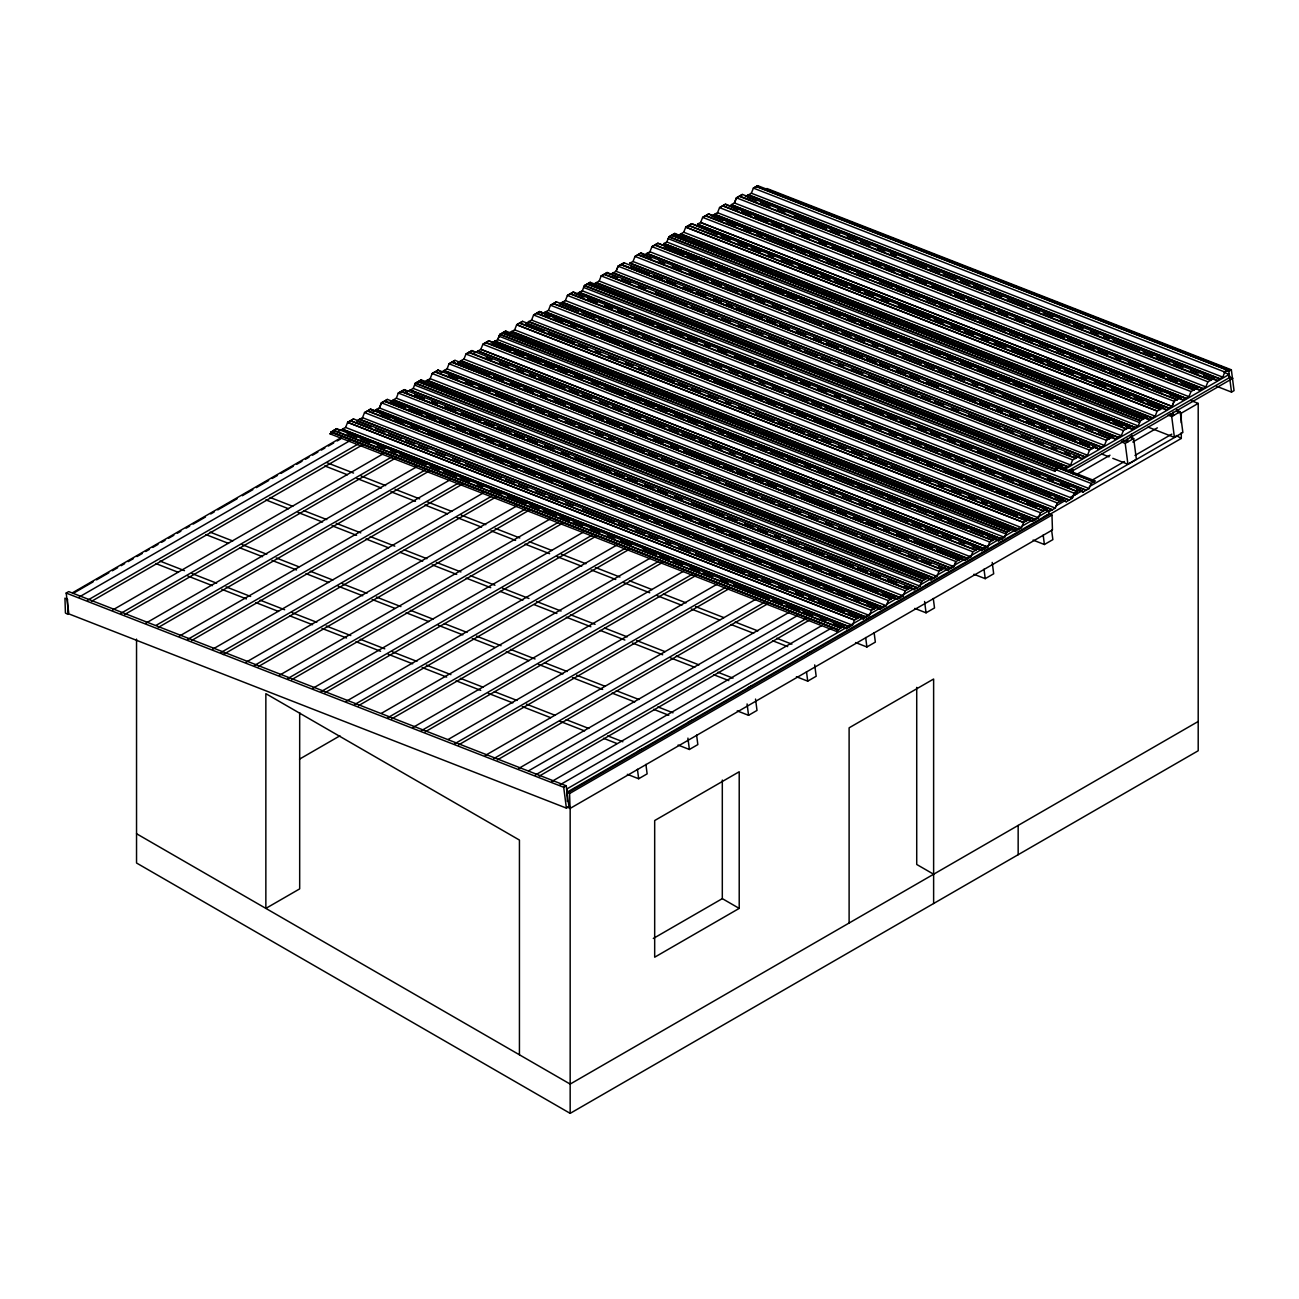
<?xml version="1.0" encoding="UTF-8"?>
<svg xmlns="http://www.w3.org/2000/svg" width="1299" height="1299" viewBox="0 0 1299 1299"><rect width="100%" height="100%" fill="white"/><g stroke="black" fill="none" stroke-linecap="round" stroke-linejoin="round"><path stroke-width="1.5" d="M333.859 430.472L336.652 428.67L843.506 626.459L846.51 628.651L849.351 627.011L342.449 429.238L339.656 430.911L336.652 428.67L333.875 430.342L840.762 628.05L843.522 626.41M342.498 429.271L849.643 626.784L852.469 625.209L854.498 620.061L857.665 618.308L350.714 420.746M367.666 410.874L370.475 409.153L877.328 606.893L880.332 609.117L883.434 607.169M384.585 401.196L387.378 399.394L894.215 597.183L897.236 599.359L900.337 597.572L393.467 399.751M917.208 587.7L410.143 389.976L917.273 587.749L920.082 586.174L922.128 581.026L928.038 577.617L931.042 579.841L933.884 578.201L936.985 576.415L939.031 571.268L944.941 567.858L947.945 570.082L951.014 568.101L443.885 370.686L441.092 372.342L438.088 370.118L435.295 371.725L432.194 373.56L430.131 378.675L424.188 382.101M426.981 380.38L933.884 578.201M435.327 371.839L438.072 370.166M444.144 370.41L447.035 368.916L449.081 363.769L454.991 360.343L961.845 558.148L964.848 560.324L970.808 556.881L972.837 551.75L975.971 550.127L469.118 352.208L465.984 354.01L463.938 359.141L461.064 360.602M457.995 362.583L460.869 360.716M460.82 360.862L967.69 558.684M992.55 540.498L485.647 342.692L488.814 340.825L995.667 538.565L998.655 540.806L1001.675 538.858M510.653 350.405L491.818 343.017L497.761 339.624L499.823 334.525L505.717 331.066L1012.554 528.855M1018.66 529.164L511.838 331.391L514.664 329.865L516.693 324.718L519.86 322.964L1026.713 520.688L1023.563 522.458L1021.517 527.605L1015.574 531.047L1012.571 528.807L1009.778 530.414L502.924 332.674L505.701 331.115L508.705 333.307L511.546 331.456M536.731 313.221L539.523 311.549L1046.377 509.338L1043.584 510.897L536.731 313.156L539.507 311.598L1046.377 509.289L1049.381 511.514L1052.206 509.679M539.523 311.549L542.527 313.773L545.596 311.809L1052.499 509.728L1055.324 508.088L1057.37 502.94L1060.39 501.414M578.266 311.37L559.431 303.966L565.374 300.589L567.419 295.441L573.33 292.031L576.334 294.256L579.403 292.291L1086.321 490.145L1089.147 488.57L1091.176 483.423L1095.414 481.02L588.561 283.279M593.237 284.497L596.306 282.533L1067.81 466.568L1070.62 464.993L1072.665 459.846L1075.556 458.417L603.986 274.365L601.226 275.924L599.18 281.071L596.355 282.695M604.327 274.3L607.136 272.514L610.14 274.738L613.209 272.758L1084.714 456.81L1087.523 455.235L1089.569 450.087L1095.495 446.661L1098.483 448.902L1104.442 445.46L1106.472 440.329L1112.399 436.902L1115.386 439.143L1118.26 437.243M621.198 264.59L624.04 262.804L1095.479 446.726M629.983 263.015L633.003 261.537L635.032 256.406L640.959 252.98L1112.382 436.951M1160.267 409.461L1157.198 411.036L1155.152 416.183L1149.209 419.626L1146.205 417.385L1143.071 419.187L1140.295 420.811L1138.249 425.942L1132.306 429.384L1129.302 427.144L1123.375 430.57L1121.346 435.701L1118.504 437.341L646.788 253.386L1118.228 437.503M654.972 245.105L651.968 246.68L649.906 251.779L647.064 253.419M671.973 235.2L674.766 233.463L1146.189 417.434L1149.209 419.626L1136.008 414.462L1149.209 419.577M688.697 225.636L691.669 223.704L1163.108 407.675M1176.894 399.8L1174.101 401.277L1172.055 406.425L1169.23 408.065L697.466 224.224L1168.938 408.227L1166.112 409.867L1147.261 402.446M705.503 215.91L708.572 213.945L1180.012 397.867L1183.016 400.092L1185.857 398.468L714.369 214.514L711.576 216.17M714.418 214.546L1186.133 398.306L1188.958 396.666L1191.004 391.519L1194.171 389.765L722.699 205.794L1193.943 390.041M1181.067 382.929L1199.919 390.333L1202.76 388.71L731.321 204.641L734.422 202.985L736.484 197.87L742.395 194.428L1213.818 378.399L1216.822 380.575L1219.956 378.723L748.419 194.671L745.382 196.652M840.729 628.083L333.502 430.537L330.06 433.85M848.361 612.949L863.413 618.876L866.319 616.944M874.519 608.614L877.328 606.893L370.459 409.201L367.487 411.133M891.439 598.79L384.585 401.001L891.471 598.79L894.232 597.134M908.212 589.324L911.135 587.375L914.139 589.6L916.964 587.96M942.165 569.514L435.295 371.725M958.922 560.048L961.861 558.083M976.004 549.997L978.764 548.324L981.768 550.516M972.35 546.83L981.752 550.565L984.707 548.6M992.842 540.433L995.667 538.565M1021.176 516.823L1032.478 521.272L1035.595 519.486L528.693 321.567L531.567 320.106L533.613 314.959L536.39 313.351L1043.584 510.962M1060.406 501.446L1063.28 499.53L1066.284 501.755L1072.227 498.329L1074.289 493.214L1080.183 489.772L1083.187 491.996L1086.208 490.064M1060.52 501.252L553.634 303.593M1059.026 466.162L1064.677 468.419L1067.746 466.52M1075.604 458.417L1078.576 456.436L1081.58 458.661L1084.714 456.761L612.966 272.904M1094.294 481.734L587.457 283.88L584.339 285.715L582.277 290.83L579.403 292.356M1135.099 427.663L663.692 243.627L666.809 242.02L668.855 236.889L671.632 235.265L1143.071 419.187M1185.808 398.387L714.612 214.189L717.519 212.744L719.565 207.596L722.358 205.989L719.581 207.629L1191.021 391.551M1213.834 378.35L1210.749 380.315L739.228 196.295L736.468 197.838L734.406 202.953L1205.862 386.907L1207.908 381.76L1210.765 380.266M410.094 390.09L407.285 391.86L404.265 389.684L401.31 391.567M992.533 540.368L989.741 541.992L482.887 344.251L485.647 342.692L482.887 344.251L480.841 349.382L474.898 352.825L471.894 350.584L469.004 352.467M477.756 351.006L984.593 548.925M545.336 312.004L548.47 310.347L550.516 305.2L553.293 303.593L1060.163 501.463M621.263 264.541L624.056 262.739M629.918 263.096L1101.325 447.262M756.505 186.471L757.609 185.643L1229.049 369.598L1227.945 370.199L756.505 186.325L757.609 185.676M992.842 540.352L486.021 342.433L488.797 340.874L995.651 538.614M1069.093 499.985L562.548 302.229M1092.67 448.447L621.263 264.363M1227.945 370.394L756.148 186.536L753.404 188.111L751.342 193.226L748.5 194.866M342.725 428.93L345.599 427.468L347.645 422.321L350.486 420.876M874.243 608.858L871.402 610.303L869.372 615.45L866.53 617.09L359.661 419.268L362.502 417.71L364.548 412.562L367.341 410.955L874.357 608.825M891.098 598.936L384.228 401.261L381.451 402.804L379.389 407.918L376.531 409.412L883.466 607.266L886.275 605.691L888.321 600.544L891.26 599.066M384.342 401.375L381.484 402.836L379.422 407.951L886.275 605.691M393.483 399.832L396.325 398.192L398.355 393.045L401.147 391.437L908.098 589.356L401.131 391.502L398.387 393.077M410.387 390.057L413.228 388.433L415.274 383.286L418.051 381.679L924.92 579.549M499.79 334.493L497.728 339.591L1004.614 537.364L1006.66 532.233L1009.453 530.739L502.567 332.934L499.79 334.493L1006.676 532.265M1087.523 455.235L616.067 271.28L618.162 266.198L620.906 264.606L1092.362 448.48L620.922 264.558L618.129 266.165L616.067 271.28L613.242 272.855M1159.991 409.429L688.519 225.571L685.758 227.114L683.712 232.261L680.871 233.901L1152.229 417.677M330.027 433.834L836.913 631.59L840.388 628.213M836.913 631.59L837.611 629.853L330.742 432.096L333.681 430.602M390.366 401.618L393.207 399.995L900.061 597.719L903.178 595.932L905.224 590.785L908.017 589.308M478.032 350.909L984.869 548.763L987.711 547.123L989.741 541.992M583.608 287.436L1055.08 471.375L1055.762 469.605L1058.555 468.127M1055.08 471.375L1055.778 469.637M1035.498 519.291L1038.421 517.846L1040.467 512.699L1043.259 511.092M1219.923 378.707L1222.781 377.148L1224.811 372.001L1227.75 370.524M367.585 411.036L364.564 412.595L871.434 610.335M536.698 313.416L533.629 314.991L1040.483 512.732M1109.573 438.77L638.166 254.604L640.943 253.045L643.947 255.221L646.788 253.581M1160.283 409.494L1163.108 407.626L1166.112 409.867M359.628 419.171L356.559 421.136L371.628 427.03M553.504 303.706L550.532 305.233L1057.386 502.973M671.908 235.314L1143.088 419.317M1177.121 399.751L1180.012 397.867L708.572 213.994L705.795 215.618L1177.04 399.8M359.498 419.171L866.254 617.252M376.515 409.445L373.463 411.377L370.475 409.153M353.555 418.911L350.779 420.584L353.555 418.96L860.409 616.7L863.429 618.827L860.409 616.7L857.632 618.324M928.038 577.665L421.185 379.876L415.29 383.319M522.62 321.308L519.827 322.98L522.604 321.356L1029.457 519.097M556.427 301.79L553.634 303.463L556.41 301.839L1063.28 499.579M590.233 282.273L587.457 283.929L590.233 282.321L1061.673 466.244L1064.677 468.419M655.069 244.894L657.862 243.222L1129.302 427.144L1132.306 429.384L1126.655 427.127M1176.894 399.67L705.422 215.813L702.662 217.355L700.616 222.502L697.693 223.996M756.213 186.634L753.371 188.079L1224.843 372.034M347.645 422.321L854.498 620.061L347.661 422.354L350.405 420.779L857.291 618.454M384.618 401.034L387.362 399.442M911.119 587.424L404.281 389.635L401.521 391.259L908.342 589.032M421.168 379.925L418.392 381.597L925.261 579.273M454.991 360.408L452.247 361.983L959.068 559.755M469.15 352.224L471.894 350.633M516.693 324.718L1023.563 522.458L516.726 324.75L519.47 323.175L1026.34 520.85M601.242 275.956L604.084 274.43M1109.265 438.721L637.809 254.848L635.065 256.439L1106.504 440.361M655.102 244.862L657.846 243.27L1129.286 427.192M671.615 235.33L668.871 236.921L1140.311 420.844M674.749 233.511L671.973 235.135L1143.445 419.025M685.758 227.114L1157.198 411.036L685.775 227.163L688.551 225.636M705.422 215.813L702.678 217.388L1174.117 401.31L1172.039 406.392L700.599 222.47L1172.055 406.425M742.379 194.477L739.602 196.1L1211.041 380.006M528.449 321.908L525.624 323.548L544.46 330.888M66.168 593.058L68.701 591.597L566.234 785.814L568.946 806.647L566.396 808.108L68.863 613.891L66.168 593.058L563.701 787.275L566.234 785.814M72.614 592.717L341.393 437.536M73.734 593.058L93.057 581.903M96.564 579.874L108.856 572.778M112.364 570.748L117.641 567.712M121.148 565.682L124.655 563.652M128.179 561.623L133.44 558.586M136.947 556.557L142.224 553.52M145.732 551.49L149.255 549.461M152.762 547.431L158.023 544.395M161.547 542.365L165.054 540.335M168.561 538.306L173.839 535.269M177.346 533.24L180.853 531.21M186.13 528.157L189.638 526.144M193.145 524.114L205.453 517.018M210.714 513.966L214.221 511.936M217.745 509.906L237.051 498.767M242.328 495.715L252.867 489.642M256.374 487.612L268.666 480.516M272.173 478.487L277.45 475.434M280.957 473.404L293.249 466.309M296.773 464.279L302.034 461.242M305.541 459.213L309.065 457.183M312.572 455.153L317.849 452.117M321.356 450.087L324.864 448.058M328.371 446.044L333.648 442.991M337.155 440.962L340.679 438.932M79.207 597.004L349.74 440.799M87.536 600.268L358.086 444.063M91.466 601.356L361.999 445.167M112.575 610.059L383.108 453.871M120.921 613.323L393.207 456.111M124.834 614.411L395.383 458.222M145.959 623.114L416.492 466.926M156.059 625.371L424.838 470.189M158.218 627.482L428.751 471.293M179.327 636.153L449.876 479.948M187.673 639.417L459.976 482.205M191.602 640.504L462.135 484.316M212.711 649.175L483.244 492.954M221.057 652.439L491.59 496.218M223.217 654.55L495.504 497.306M246.079 662.198L516.629 506.009M254.425 665.461L524.975 509.273M258.355 666.566L528.888 510.361M279.464 675.253L549.997 519.064M287.81 678.533L558.343 522.328M291.723 679.621L562.256 523.432M312.848 688.291L583.381 532.103M321.194 691.555L591.727 535.367M325.107 692.643L595.64 536.455M346.216 701.314L616.749 545.125M354.562 704.578L625.095 548.389M358.475 705.682L629.008 549.477M299.549 759.119L339.916 735.819M381.354 713.362L650.133 558.18M387.946 717.633L658.479 561.444M391.86 718.737L662.393 562.548M412.985 727.44L683.518 571.235M421.331 730.704L691.864 574.515M425.244 731.792L695.777 575.603M448.123 739.488L716.902 584.306M454.699 743.759L725.248 587.57M458.628 744.863L729.161 588.658M485.241 755.466L755.774 599.277M493.588 758.73L764.121 602.541M497.501 759.818L768.034 603.629M518.626 768.488L789.159 612.3M528.725 770.745L797.505 615.564M1061.673 466.195L1058.701 468.127M1194.138 389.781L1196.915 388.109L1199.919 390.333M1225.038 369.809L1228.805 371.27L1231.355 369.809L1234.05 390.642L1231.517 392.103L1216.416 386.209M731.321 204.787L1203.053 388.482L1205.862 386.907M535.318 775.016L805.851 618.827M1064.076 469.735L1229.211 374.404L1229.617 377.522L1068.005 470.839M539.231 776.12L809.764 619.932M1068.33 471.423L1072.568 468.988L1073.234 474.184M1070.506 472.024L1232.848 378.301L1229.065 376.824M1121.443 441.92L1125.21 443.397L1133.67 438.51L1136.381 459.343L1127.922 464.23L1112.805 458.336M1167.931 415.079L1171.714 416.557L1180.158 411.669L1182.869 432.502L1174.41 437.39L1147.975 427.062M1177.527 411.686L1181.294 413.163L1198.198 403.404L1198.198 750.757L570.164 1113.357L136.541 863.007L136.541 639.124M1076.644 474.444L1109.995 455.202M1132.809 442.033L1157.377 427.842M551.702 781.527L821.52 625.761M560.048 784.791L831.62 628.002M1091.079 480.76L1124.431 461.502M1134.953 455.429L1171.795 434.142M1026.681 520.72L1029.474 519.048L1032.478 521.272M1070.441 497.403L1077.212 493.506L1076.709 489.723M1055.99 505.896L1064.758 500.829M1071.772 496.77L1082.311 490.697M1089.325 486.654L1177.073 435.993M883.758 605.983L566.64 789.078L567.354 801.515M887.266 603.954L915.292 587.781M918.799 585.752L931.058 578.672M934.566 576.659L1018.66 528.092M1022.167 526.079L1034.442 518.999M1037.933 516.97L1048.455 510.897L1048.861 514.031M494.838 341.069L1001.773 539.004L1004.614 537.364M637.517 751.569L641.755 749.133M687.658 722.617L691.896 720.182M747.672 687.967L751.91 685.531M806.549 653.982L810.787 651.53M865.767 619.785L869.989 617.35M924.985 585.605L929.207 583.154M984.155 551.442L988.377 549.006M1043.324 517.278L1047.546 514.842M568.653 792.228L1181.294 438.429L1181.294 432.599M1051.979 515.037L1049.43 513.69L567.046 792.195L569.579 793.543L1051.979 515.037L1052.45 529.943L570.066 808.449L567.533 807.101M627.352 774.334L638.67 778.751L647.129 773.863L645.895 764.397M678.078 745.058L689.379 749.474L697.839 744.587L696.605 735.12M737.247 710.894L748.549 715.311L757.008 710.423L755.531 699.073M796.417 676.73L807.718 681.147L816.178 676.259L814.7 664.909M855.586 642.567L866.888 646.983L875.347 642.112L874.113 632.629M914.756 608.403L926.057 612.819L934.517 607.948L933.283 598.482M973.925 574.255L985.227 578.656L993.686 573.785L992.209 562.418M1033.095 540.092L1044.396 544.508L1052.856 539.621L1051.622 530.154M653.316 938.463L722.309 898.632L739.212 908.391L739.212 771.752L654.68 820.546L654.68 957.201L739.212 908.391M1198.198 721.481L570.164 1084.08L136.541 833.731M528.596 321.551L1035.271 519.616M967.869 558.375L461.113 360.781M766.881 188.501L1231.355 369.809M751.309 193.194L1222.781 377.148M748.192 194.996L1219.664 378.935M747.282 197.334L756.716 201.02M760.483 202.498L769.901 206.216M777.452 209.107L784.986 212.11M794.42 215.731L826.473 228.299M830.256 229.712L839.674 233.447M847.224 236.337L856.658 240.006M860.425 241.484L869.843 245.219M877.393 248.109L884.928 251.097M890.594 253.256L896.245 255.513M907.579 259.881L926.414 267.285M930.198 268.698L939.615 272.433M943.399 273.845L956.6 279.009M960.367 280.47L969.801 284.156M973.568 285.618L982.986 289.352M990.552 292.243L1001.854 296.708M1007.521 298.867L1026.372 306.272M1030.139 307.701L1039.557 311.419M1043.341 312.848L1052.758 316.566M1060.325 319.473L1069.743 323.142M1073.526 324.62L1082.944 328.338M1090.494 331.245L1098.028 334.233M1103.695 336.392L1109.346 338.649M1113.113 340.062L1139.515 350.421M1143.299 351.834L1152.716 355.569M1156.5 356.981L1169.685 362.129M1173.468 363.606L1182.886 367.292M1190.436 370.231L1197.987 373.17M1203.637 375.379L1216.822 380.575M736.468 197.838L1207.924 381.792M1196.915 388.157L725.475 204.187L722.699 205.794L725.475 204.235L737.913 210.097M741.697 211.51L751.114 215.244M754.898 216.673L768.099 221.82M771.866 223.282L781.284 227.016M785.067 228.429L794.485 232.164M802.035 235.054L809.586 238.009M819.003 241.679L826.554 244.618M832.204 246.826L851.056 254.231M854.839 255.659L868.041 260.807M871.808 262.284L881.225 266.003M885.009 267.432L894.426 271.15M901.977 274.057L907.628 276.314M915.178 279.204L926.496 283.62M932.146 285.829L950.998 293.233M954.781 294.646L964.199 298.38M967.982 299.793L981.183 304.956M984.951 306.418L994.368 310.152M998.152 311.565L1007.569 315.3M1015.12 318.19L1024.554 321.876M1032.104 324.815L1064.141 337.367M1067.924 338.795L1081.125 343.943M1084.892 345.404L1094.326 349.139M1098.093 350.568L1107.511 354.286M1115.078 357.176L1120.712 359.433M1128.279 362.34L1139.58 366.74M1145.247 368.948L1164.099 376.353M1167.866 377.782L1177.284 381.516M717.503 212.711L1188.958 396.666M713.476 216.868L722.894 220.538M726.677 222.015L736.095 225.734M743.645 228.64L751.179 231.628M756.846 233.788L762.497 236.045M766.28 237.457L792.666 247.817M796.449 249.229L805.867 252.964M809.65 254.377L819.068 258.111M826.619 261.002L836.053 264.687M839.82 266.149L849.237 269.883M856.788 272.774L868.089 277.239M879.423 281.607L892.624 286.754M896.391 288.232L905.809 291.95M909.592 293.379L919.01 297.098M926.56 299.988L935.994 303.674M939.762 305.151L949.179 308.87M956.73 311.76L975.581 319.181M979.365 320.593L1005.751 330.953M1009.534 332.365L1018.952 336.1M1022.735 337.513L1032.153 341.247M1039.703 344.138L1049.137 347.807M1056.688 350.762L1064.206 353.75M1069.873 355.91L1105.709 369.89M1109.476 371.352L1118.894 375.086M1122.677 376.499L1132.095 380.234M1139.645 383.124L1149.079 386.81M1152.846 388.271L1162.264 392.006M1169.831 394.896L1183.016 400.092M1046.117 359.352L1049.884 360.83M1176.391 410.208L1180.158 411.669M717.308 234.762L691.669 223.704L688.876 225.377L1160.364 409.266M721.075 236.191L730.493 239.909M738.059 242.816L747.477 246.485M751.26 247.963L760.678 251.681M768.229 254.572L773.879 256.845M781.43 259.735L792.747 264.135M798.398 266.344L817.25 273.764M821.033 275.177L830.451 278.912M834.234 280.324L847.435 285.471M851.202 286.949L860.62 290.684M864.403 292.096L873.821 295.831M881.371 298.721L888.906 301.709M898.34 305.346L930.393 317.898M934.176 319.327L943.594 323.045M951.144 325.935L960.578 329.621M964.345 331.083L973.763 334.817M981.313 337.708L988.848 340.711M994.514 342.855L1005.832 347.271M1011.483 349.48L1030.334 356.884M1034.118 358.313L1043.535 362.048M1047.319 363.46L1060.52 368.607M1064.287 370.085L1073.705 373.803M1081.255 376.71L1086.906 378.967M1094.456 381.857L1105.758 386.323M1111.441 388.466L1130.276 395.886M1134.059 397.299L1143.477 401.034M1169.733 414.04L1173.5 415.518L1173.062 412.043M683.696 232.229L1155.152 416.183M1152.034 417.986L680.562 234.031L677.769 235.704L674.766 233.463M702.288 245.219L692.854 241.533L698.505 243.79M706.055 246.68L717.373 251.097L706.055 246.729M745.658 262.138L758.86 267.285M775.828 273.91L785.262 277.58L775.828 273.959M806.013 285.666L815.431 289.352M841.833 299.647L822.981 292.291L841.833 299.696M872.002 311.419L845.6 301.124L855.034 304.859M905.955 324.669L915.373 328.338M971.961 350.421L958.759 345.258L968.177 348.993M1030.416 373.219L1019.098 368.802L1024.749 371.059M1047.384 379.844L1036.066 375.427L1047.367 379.893M1098.304 399.702L1088.871 396.033L1098.288 399.751M1128.474 411.474L1119.04 407.805L1126.574 410.793M745.658 262.187L755.076 265.857M805.997 285.731L811.648 287.94M858.801 306.32L872.002 311.468M905.939 324.718L911.606 326.926M1068.119 387.979L1058.685 384.309L1085.103 394.555L1071.886 389.456M673.077 234.486L1144.516 418.408M669.277 236.645L1140.717 420.6M668.141 238.626L1139.613 422.565M666.793 241.987L1138.249 425.942M1135.391 427.501L663.951 243.579L1135.407 427.582M664.65 246.875L683.485 254.279M687.268 255.708L696.686 259.443M700.47 260.855L713.671 266.003M717.438 267.48L726.855 271.215M730.639 272.628L740.057 276.362M747.607 279.253L758.925 283.718M764.591 285.877L783.427 293.282M787.21 294.694L796.628 298.429M800.411 299.842L809.829 303.576M817.396 306.467L826.813 310.152M830.581 311.614L840.015 315.348M847.565 318.239L855.099 321.226M860.766 323.386L866.401 325.643M870.184 327.072L896.586 337.415M900.353 338.844L909.787 342.563M913.554 343.991L926.755 349.139M930.539 350.616L939.956 354.335M947.507 357.225L953.157 359.482M960.708 362.389L972.009 366.854M977.676 368.997L996.528 376.418M1000.311 377.83L1009.729 381.565M1013.512 382.978L1022.93 386.712M1030.48 389.603L1039.914 393.288M1043.682 394.75L1053.099 398.484M1060.65 401.375L1068.184 404.362M1077.618 408L1109.671 420.551M1113.454 421.98L1122.872 425.699M655.069 244.829L1126.542 428.784M1126.168 428.946L654.745 245.089L651.952 246.648L1123.408 430.602M1129.903 437.049L1133.67 438.51M649.873 251.746L1121.346 435.701M1122.206 439.663L1127.857 441.871L1127.418 438.396M645.847 255.903L651.497 258.16M659.048 261.05L664.698 263.307M672.249 266.198L681.683 269.883M689.217 272.822L708.069 280.227M711.852 281.656L721.27 285.374M725.053 286.803L738.254 291.95M742.021 293.428L751.439 297.146M755.222 298.575L764.64 302.31M772.191 305.2L781.625 308.87M789.175 311.809L821.212 324.377M824.995 325.789L838.196 330.936M841.963 332.414L851.381 336.149M855.164 337.561L864.582 341.296M872.149 344.186L877.783 346.443M885.333 349.334L896.651 353.75M902.318 355.958L921.153 363.363M924.937 364.792L934.354 368.51M938.138 369.939L951.339 375.086M955.122 376.564L964.54 380.282M972.09 383.173L977.741 385.43M985.291 388.32L994.709 392.006M1002.26 394.945L1021.111 402.349M1024.895 403.778L1034.313 407.513M1038.08 408.925L1051.281 414.072M1055.064 415.55L1064.482 419.285M1068.265 420.697L1077.683 424.432M1085.233 427.322L1092.768 430.31M1098.434 432.47L1115.386 439.143M632.97 261.505L1104.442 445.46M630.161 263.177L1101.633 447.051M630.827 266.392L649.695 273.764L636.478 268.649M653.462 275.226L662.896 278.912L653.446 275.274M666.663 280.373L676.081 284.059L666.647 280.422M693.065 290.684L683.631 286.998L689.282 289.255M696.832 292.145L706.266 295.831L696.816 292.194M721.351 301.709L713.801 298.77L721.335 301.758M727.002 303.917L732.668 306.126L727.002 303.966M736.436 307.603L762.838 317.898L749.62 312.799M766.605 319.375L776.039 323.045L766.589 319.424M796.774 331.148L806.208 334.817M826.943 342.904L838.261 347.32L826.943 342.968M843.928 349.528L862.78 356.884M906.15 373.803L896.716 370.134L902.367 372.391M919.351 378.967L909.917 375.281L919.335 379.016M938.203 386.323L926.901 381.906L938.203 386.371M1019.293 417.953L1009.875 414.267L1015.509 416.524M1089.065 445.167L1079.648 441.498L1089.065 445.216M1098.499 448.853L1092.849 446.645L1098.483 448.902M736.419 307.652L745.853 311.322M796.774 331.196L802.425 333.405M849.562 351.785L862.763 356.933M958.938 394.458L949.52 390.788L975.922 401.034L962.721 395.935M1058.88 433.444L1049.462 429.774L1075.864 440.02L1062.663 434.921M1101.487 453.903L1109.037 456.858M618.129 266.165L1089.585 450.12M1078.576 456.485L607.136 272.514L604.36 274.17L1075.799 458.092M612.04 275.42L617.691 277.677M621.474 279.106L630.892 282.825M638.442 285.731L645.976 288.719M655.41 292.34L687.463 304.908M691.247 306.32L704.448 311.468M708.215 312.945L717.633 316.68M721.416 318.093L730.834 321.827M738.384 324.718L745.935 327.657M751.585 329.865L762.903 334.281M768.553 336.49L787.405 343.894M791.188 345.307L800.606 349.041M804.39 350.47L817.591 355.617M821.358 357.079L830.775 360.813M838.326 363.704L843.977 365.961M851.527 368.851L862.828 373.316M868.495 375.476L887.347 382.88M891.13 384.309L900.548 388.028M904.331 389.456L917.532 394.604M921.3 396.081L930.717 399.8M934.501 401.229L943.918 404.963M951.469 407.854L959.003 410.841M968.453 414.462L1000.49 427.03M1004.273 428.443L1013.691 432.177M1021.241 435.068L1030.675 438.753M1034.442 440.215L1043.86 443.949M1051.427 446.84L1057.061 449.097M1064.628 451.987L1070.262 454.244M1074.046 455.673L1081.58 458.661M601.226 275.924L1072.682 459.878M599.164 281.039L1070.62 464.993M596.03 282.841L1067.518 466.779M593.253 284.449L598.888 286.706M602.671 288.134L629.073 298.478M632.857 299.89L642.274 303.625M646.041 305.054L655.475 308.772M663.026 311.663L672.444 315.348M679.994 318.287L687.528 321.291M693.195 323.435L712.047 330.855M715.83 332.268L729.015 337.415M732.798 338.893L742.216 342.611M745.999 344.04L755.417 347.775M762.968 350.665L772.402 354.335M776.169 355.812L785.586 359.547M793.137 362.437L804.438 366.903M815.772 371.254L842.158 381.614M845.941 383.026L855.359 386.761M862.909 389.651L868.56 391.908M876.111 394.799L885.545 398.484M893.079 401.423L911.93 408.828M915.714 410.257L925.132 413.975M928.915 415.404L942.116 420.551M945.883 422.029L955.301 425.747M959.084 427.176L968.502 430.895M976.052 433.801L985.486 437.471M989.253 438.948L1000.555 443.414M1006.222 445.557L1025.09 452.929M1028.857 454.39L1042.058 459.537M1045.825 461.015L1055.243 464.75M1093.985 481.945L587.083 284.14L584.323 285.683L1091.209 483.455M584.745 285.439L1056.184 469.41M582.261 290.797L1089.147 488.57M579.127 292.6L1086.029 490.356M1080.183 489.82L573.33 292.031L570.553 293.688L1077.407 491.428M578.234 294.938L583.884 297.146M587.651 298.624L597.069 302.294M612.138 308.172L604.603 305.233L612.138 308.22M629.106 314.796L617.788 310.38L623.439 312.637M657.359 325.822L666.793 329.491M683.745 336.116L670.56 330.969L679.962 334.687M696.93 341.247L687.512 337.578L696.93 341.312M727.083 353.019L717.665 349.334L725.183 352.338M796.79 380.217L787.373 376.548L796.79 380.266M826.943 391.973L817.526 388.304L823.16 390.561M864.631 406.684L883.466 414.024L870.265 408.941M900.434 420.649L909.852 424.318L900.418 420.697M926.804 430.943L917.386 427.257L923.037 429.514M930.571 432.405L940.005 436.074L930.571 432.453M955.074 441.969L947.539 439.03L955.057 442.017M960.724 444.161L972.025 448.577M1000.295 459.602L1026.681 469.897L1013.48 464.798M1030.448 471.358L1039.866 475.044M1060.585 483.131L1070.019 486.8M587.635 298.673L597.053 302.342M657.359 325.87L666.777 329.54M742.151 358.946L734.601 356.007L753.452 363.314L747.802 361.154M766.637 368.51L757.22 364.824L783.606 375.07L770.404 369.971M960.708 444.226L966.375 446.418M1000.279 459.651L1009.713 463.337M1030.432 471.423L1039.85 475.093M1060.585 483.179L1068.119 486.118M1077.082 491.623L570.18 293.899L567.419 295.441L1074.289 493.214L1072.211 498.296L565.357 300.556M562.223 302.358L1069.126 500.131M582.049 312.783L595.234 317.93M599.001 319.408L608.419 323.126M612.202 324.555L621.604 328.274M629.154 331.164L638.572 334.85M642.339 336.311L651.757 340.046M659.307 342.936L670.593 347.385M681.91 351.753L708.28 362.096M712.063 363.509L721.465 367.244M729.015 370.134L738.433 373.803M742.2 375.281L751.618 378.999M759.168 381.89L764.802 384.147M772.353 387.037L783.654 391.437M789.321 393.646L808.14 401.05M811.924 402.479L821.341 406.197M825.109 407.61L838.31 412.757M842.077 414.235L851.478 417.953M855.262 419.382L864.679 423.101M872.214 425.991L881.648 429.677M889.182 432.616L896.7 435.603M902.367 437.763L908.017 440.02M911.784 441.433L921.202 445.151M924.985 446.58L938.17 451.727M941.937 453.189L951.339 456.923M955.122 458.336L964.54 462.071M972.09 464.961L981.508 468.63M985.275 470.108L994.677 473.826M1002.227 476.717L1013.529 481.182M1019.195 483.325L1051.216 495.877M1054.983 497.306L1066.284 501.755M548.454 310.315L1055.324 508.088M545.32 312.117L1052.206 509.89M544.411 314.472L550.062 316.664M553.845 318.141L563.246 321.86M570.797 324.75L576.431 327.007M583.982 329.897L595.283 334.363M600.95 336.522L619.769 343.926M623.552 345.339L632.97 349.058M636.737 350.486L649.938 355.634M653.706 357.095L663.107 360.83M666.89 362.242L676.308 365.977M683.842 368.867L691.377 371.855M700.811 375.476L708.345 378.415M713.995 380.623L732.831 388.028M736.614 389.44L749.799 394.587M753.566 396.065L762.984 399.783M766.751 401.212L776.169 404.931M783.719 407.821L793.137 411.491M796.904 412.968L806.322 416.687M813.856 419.577L832.691 426.981M836.475 428.41L862.845 438.753M866.612 440.166L876.029 443.885M879.813 445.313L892.998 450.461M896.765 451.922L906.182 455.657M913.733 458.547L919.367 460.804M926.918 463.694L932.552 465.951M943.87 470.303L962.705 477.707M966.488 479.12L975.89 482.855M979.673 484.267L992.858 489.414M996.625 490.892L1006.043 494.61M1009.826 496.039L1019.228 499.758M1026.778 502.648L1036.196 506.318M1043.73 509.257L1049.381 511.514M531.551 320.074L1038.421 517.846M548.243 332.317L574.613 342.66M578.38 344.073L587.798 347.791M595.348 350.681L600.982 352.938M608.533 355.829L617.951 359.514M625.485 362.453L633.019 365.441M638.686 367.601L644.32 369.858M648.104 371.27L674.473 381.614M678.257 383.026L687.658 386.761M691.441 388.174L700.843 391.908M708.393 394.799L717.811 398.468M725.362 401.407L730.996 403.664M738.546 406.555L749.832 411.02M755.498 413.163L774.334 420.567M778.117 421.996L787.519 425.715M791.302 427.144L804.487 432.291M808.254 433.752L817.672 437.487M821.455 438.9L830.857 442.618M838.407 445.508L845.941 448.464M851.592 450.656L862.909 455.072M868.56 457.28L887.396 464.685M891.163 466.097L917.532 476.441M921.316 477.853L930.734 481.588M938.268 484.478L943.918 486.735M951.469 489.626L960.887 493.295M968.421 496.234L975.955 499.222M981.606 501.382L987.256 503.639M991.023 505.051L1017.393 515.394M514.631 329.832L1021.517 527.605M511.546 331.667L1018.4 529.407M520.022 337.659L529.44 341.328M533.223 342.806L542.625 346.541M550.175 349.415L561.477 353.88M572.778 358.248L599.148 368.591M602.931 370.004L612.349 373.739M619.883 376.629L629.317 380.298M633.084 381.76L642.485 385.494M650.036 388.385L655.686 390.642M663.221 393.532L674.538 397.932M680.189 400.141L699.024 407.545M702.791 408.958L712.209 412.692M715.993 414.105L729.177 419.252M732.945 420.73L742.362 424.448M746.129 425.877L755.547 429.596M763.098 432.486L772.515 436.155M780.049 439.111L787.584 442.098M793.234 444.242L798.885 446.499M802.668 447.928L812.07 451.646M815.853 453.075L829.038 458.222M832.805 459.684L842.223 463.418M845.99 464.831L855.408 468.566M862.958 471.44L872.376 475.125M876.143 476.587L885.561 480.321M893.111 483.212L904.396 487.677M910.063 489.82L942.084 502.372M945.867 503.785L955.268 507.519M962.819 510.41L972.237 514.079M976.004 515.557L985.421 519.275M992.972 522.166L998.606 524.423M1006.157 527.313L1015.574 531.047M504.028 332.089L1010.882 529.83M1009.437 530.609L502.599 332.999M500.212 334.249L1007.082 532.022M499.092 336.23L1005.978 533.986M494.935 341.199L1001.773 539.004M494.643 341.426L1001.497 539.166M514.42 351.834L523.838 355.553M527.621 356.981L540.806 362.129M544.573 363.59L553.991 367.325M557.758 368.737L567.176 372.472M574.726 375.362L582.244 378.35M591.678 381.971L599.212 384.91M604.863 387.118L623.699 394.523M627.482 395.935L640.667 401.082M644.434 402.56L653.852 406.278M657.635 407.691L667.037 411.426M674.587 414.316L684.005 417.986M687.772 419.463L697.19 423.182M704.74 426.072L712.258 429.06M717.925 431.219L723.559 433.476M727.343 434.905L753.712 445.232M757.496 446.661L766.897 450.38M770.68 451.808L783.865 456.956M787.632 458.417L797.05 462.152M804.601 465.042L810.235 467.299M817.785 470.189L829.087 474.638M834.737 476.798L853.573 484.202M857.356 485.615L866.774 489.35M870.541 490.762L883.742 495.909M887.509 497.387L896.911 501.105M900.694 502.518L910.112 506.253M917.646 509.143L927.08 512.813M934.614 515.752L942.132 518.756M947.799 520.899L966.635 528.303M970.402 529.716L983.603 534.863M987.37 536.341L998.655 540.806M987.678 547.09L480.825 349.35L987.711 547.123M471.894 350.584L978.748 548.373L981.752 550.565M486.216 357.176L491.85 359.433M499.401 362.324L508.818 366.009M516.369 368.948L523.887 371.936M529.554 374.096L535.188 376.337M538.971 377.765L565.341 388.109M569.124 389.521L578.526 393.256M582.309 394.669L591.727 398.403M599.261 401.294L608.695 404.963M612.462 406.425L621.864 410.159M629.414 413.05L640.716 417.515M646.382 419.658L665.202 427.062M668.985 428.491L678.403 432.21M682.17 433.639L695.371 438.77M699.138 440.247L708.54 443.966M712.323 445.395L721.741 449.113M729.275 452.003L734.925 454.26M742.476 457.151L753.777 461.567M759.428 463.775L778.263 471.115M782.047 472.592L808.416 482.936M812.184 484.348L821.601 488.083M829.152 490.973L834.786 493.23M842.337 496.121L851.754 499.79M859.289 502.729L866.823 505.717M872.49 507.877L878.124 510.134M881.907 511.546L908.277 521.889M912.044 523.318L921.462 527.037M925.245 528.466L938.43 533.597M942.197 535.074L951.615 538.793M959.149 541.683L964.8 543.94M975.63 550.143L468.744 352.451L466 354.042L972.87 551.783M463.922 359.109L970.808 556.881M458.011 362.535L490.032 375.021L463.646 364.792M520.185 386.793L510.767 383.108L516.401 385.365M540.904 394.88L546.57 397.088M565.406 404.427L554.105 400.027L559.739 402.284M571.057 406.636L589.908 413.991L571.04 406.684M606.86 420.6L620.045 425.747M646.431 436.042L637.013 432.372L646.415 436.091M663.383 442.65L653.965 438.981L661.483 441.969M670.917 445.589L678.451 448.545L670.917 445.654M684.118 450.737L719.906 464.701L706.705 459.619M746.292 474.996L736.874 471.326L746.276 475.044M763.244 481.62L753.826 477.935L759.477 480.192M783.979 489.707L795.28 494.107M800.931 496.315L832.968 508.818L806.582 498.572M863.121 520.574L853.687 516.905L859.337 519.162M897.024 533.808L908.342 538.224M964.865 560.275L936.595 549.25L946.013 552.968M540.904 394.928L546.554 397.137M606.844 420.649L616.262 424.335M684.102 450.785L702.938 458.141M783.963 489.755L791.497 492.694M897.024 533.857L902.675 536.065M949.78 554.446L964.848 560.324M451.873 362.161L958.922 559.999L955.934 561.509L953.872 566.608L951.063 568.28L444.226 370.491M958.694 559.95L451.841 362.21L449.097 363.801L955.95 561.541L953.888 566.64L447.018 368.884M438.088 370.118L944.941 567.907M448.642 375.232L458.044 378.951M465.594 381.841L473.128 384.796M478.779 386.988L490.096 391.405M495.747 393.613L514.566 401.018M518.35 402.43L531.535 407.577M535.318 409.039L544.719 412.773M548.503 414.186L557.904 417.921M565.455 420.811L574.872 424.481M578.64 425.958L588.057 429.677M595.608 432.567L603.126 435.555M608.793 437.714L614.443 439.971M618.21 441.384L644.58 451.727M648.363 453.156L657.781 456.875M661.548 458.303L674.749 463.451M678.516 464.912L687.918 468.647M695.468 471.537L701.119 473.778M708.653 476.668L719.955 481.133M725.621 483.293L744.457 490.697M748.224 492.11L757.642 495.845M761.425 497.257L774.61 502.404M778.377 503.866L787.795 507.6M791.562 509.013L800.98 512.748M808.53 515.638L817.948 519.308M825.482 522.247L833.016 525.234M838.667 527.394L857.519 534.75M861.286 536.211L874.471 541.358M878.238 542.836L887.655 546.554M891.423 547.983L900.84 551.702M908.391 554.592L917.808 558.278M921.576 559.739L930.993 563.474M938.528 566.348L947.945 570.082M941.84 569.709L434.954 371.92L432.177 373.527L939.047 571.3M430.115 378.642L936.985 576.415M427.29 380.298L934.176 577.99M429.839 384.26L456.209 394.604M459.992 396.016L469.41 399.751M473.177 401.164L482.595 404.898M490.145 407.772L499.563 411.458M503.33 412.92L512.748 416.654M520.282 419.545L531.583 424.01M537.25 426.153L556.086 433.557M559.853 434.986L569.271 438.705M573.054 440.117L586.239 445.265M590.006 446.742L599.424 450.461M603.191 451.89L612.608 455.608M620.159 458.498L625.793 460.755M633.344 463.646L644.645 468.062M650.296 470.27L661.597 474.72M672.914 479.087L699.284 489.431M703.068 490.843L712.469 494.578M720.019 497.468L725.654 499.709M733.204 502.599L742.622 506.285M750.173 509.224L757.69 512.212M763.357 514.372L768.992 516.629M772.775 518.041L799.145 528.384M802.928 529.797L812.33 533.532M816.113 534.944L829.298 540.092M833.065 541.569L842.483 545.288M850.033 548.178L855.668 550.435M863.218 553.325L874.519 557.742M880.17 559.95L899.005 567.338M902.789 568.767L912.207 572.486M915.974 573.914L931.042 579.841M926.349 578.623L419.496 380.883M415.696 383.043L922.55 580.832M415.274 383.286L922.144 581.059M414.56 385.04L921.446 582.796M413.212 388.401L920.082 586.174M431.788 401.375L437.438 403.567M456.274 410.922L444.972 406.522L450.623 408.763M461.924 413.131L480.776 420.486L461.924 413.179M510.913 432.242L497.728 427.095L507.146 430.83M537.299 442.537L527.881 438.851L537.283 442.586M554.251 449.145L544.833 445.476L550.484 447.733M561.801 452.084L569.335 455.023L561.785 452.133M637.159 481.491L627.742 477.821L637.159 481.539M654.128 488.115L644.694 484.43L650.344 486.687M691.799 502.81L723.835 515.313L697.449 505.067M753.988 527.069L744.571 523.4L750.205 525.657M799.21 544.703L787.908 540.303L793.543 542.56M870.801 572.648L880.235 576.318M897.187 582.942L887.769 579.257L893.403 581.514M431.771 401.423L437.422 403.632M593.822 464.636L574.97 457.28L610.79 471.196L597.589 466.114M836.881 559.463L827.463 555.793L853.849 566.023L840.648 560.941M870.801 572.697L880.219 576.366M398.355 393.045L905.241 590.818M396.292 398.16L903.178 595.932M390.382 401.57L405.45 407.448M409.217 408.925L422.419 414.072M426.186 415.534L435.587 419.268M439.371 420.681L448.788 424.416M456.322 427.306L465.756 430.976M469.524 432.453L478.925 436.172M486.476 439.062L494.01 442.05M499.66 444.209L505.311 446.466M509.094 447.879L535.464 458.222M539.231 459.651L548.649 463.37M552.432 464.798L565.617 469.929M569.384 471.407L578.802 475.125M586.336 478.016L591.987 480.273M599.537 483.163L610.822 487.628M616.489 489.788L635.325 497.192M639.108 498.605L648.51 502.323M652.293 503.752L665.478 508.899M669.245 510.361L678.663 514.095M682.446 515.508L691.847 519.243M699.398 522.133L708.816 525.803M716.35 528.742L723.884 531.729M729.551 533.889L740.836 538.354M752.153 542.706L765.338 547.853M769.105 549.331L778.523 553.049M782.307 554.478L791.708 558.197M799.258 561.087L808.676 564.756M812.443 566.234L821.861 569.952M829.412 572.843L836.929 575.847M842.596 577.99L878.384 592.019M882.167 593.432L897.236 599.359M381.451 402.804L888.337 600.576M376.272 409.721L883.158 607.494M381.013 414.267L390.431 417.953M394.198 419.415L403.616 423.149M411.166 426.04L418.684 429.027M428.118 432.648L460.138 445.2M463.922 446.612L477.106 451.76M480.874 453.237L490.291 456.956M494.075 458.385L503.476 462.103M511.027 464.993L516.661 467.25M524.211 470.141L535.513 474.557M541.18 476.749L552.465 481.215M563.782 485.582L590.152 495.926M593.935 497.338L603.337 501.057M610.887 503.947L616.538 506.204M624.072 509.094L633.506 512.78M641.04 515.719L648.558 518.707M654.225 520.867L659.876 523.124M663.643 524.536L690.013 534.879M693.796 536.292L703.214 540.027M706.981 541.439L720.182 546.587M723.949 548.064L733.35 551.783M740.901 554.673L746.552 556.93M754.086 559.82L761.62 562.808M771.054 566.429L789.889 573.833M793.657 575.262L803.074 578.981M806.858 580.409L820.042 585.557M823.81 587.018L833.211 590.753M836.994 592.165L846.412 595.884M853.963 598.774L859.597 601.031M867.147 603.921L880.332 609.117M367.682 410.76L874.536 608.565M362.486 417.677L869.372 615.45M375.411 428.443L384.829 432.177M388.596 433.59L401.797 438.737M405.564 440.199L414.966 443.933M418.749 445.346L428.167 449.081M435.717 451.971L445.135 455.64M452.669 458.579L460.187 461.567M465.854 463.727L501.641 477.74M505.425 479.169L514.842 482.887M518.61 484.316L528.027 488.034M535.578 490.925L544.995 494.594M548.763 496.072L558.18 499.806M565.714 502.681L573.249 505.684M582.683 509.305L614.703 521.857M618.486 523.27L627.888 527.004M635.438 529.895L644.856 533.564M648.623 535.026L658.041 538.76M665.591 541.651L671.226 543.908M678.776 546.798L690.078 551.198M695.728 553.406L714.564 560.811M718.347 562.223L744.717 572.567M748.484 573.996L757.902 577.714M761.685 579.143L771.086 582.861M778.637 585.752L788.055 589.421M795.605 592.376L803.123 595.364M808.79 597.508L814.424 599.765M818.208 601.193L844.577 611.537M345.583 427.436L852.469 625.209M347.206 433.801L356.624 437.471M360.391 438.932L369.809 442.667M377.343 445.557L384.877 448.545M390.544 450.704L396.179 452.961M399.962 454.374L426.332 464.717M430.115 466.13L439.517 469.865M443.3 471.277L456.485 476.424M460.252 477.902L469.67 481.62M477.22 484.511L482.855 486.768M490.405 489.658L501.706 494.075M507.357 496.283L526.192 503.671M529.976 505.1L539.377 508.818M543.161 510.247L556.345 515.394M560.129 516.856L569.53 520.59M573.314 522.003L582.715 525.738M590.266 528.628L599.683 532.298M607.234 535.237L614.752 538.224M620.419 540.384L631.704 544.849M643.021 549.201L656.222 554.348M659.989 555.826L669.391 559.544M673.174 560.957L682.592 564.692M690.126 567.582L699.56 571.251M703.327 572.729L712.729 576.447M720.279 579.338L727.813 582.325M733.464 584.485L769.268 598.498M773.035 599.927L782.453 603.645M786.236 605.074L799.421 610.221M803.188 611.683L812.589 615.417M820.14 618.308L825.791 620.565M833.341 623.455L846.51 628.651M327.072 462.736L353.539 473.063M361.09 476.019L385.657 485.599M395.107 489.285L419.658 498.881M427.225 501.82L451.776 511.416M461.226 515.102L485.794 524.682M495.244 528.368L519.811 537.965M529.245 541.651L551.929 550.5M561.379 554.186L585.93 563.766M595.38 567.468L619.948 577.048M629.398 580.734L652.066 589.584M663.399 594.016L686.083 602.866M695.517 606.552L723.868 617.61M735.202 622.042L757.869 630.892M776.77 638.264L791.887 644.158M324.75 465.919L347.418 474.768M356.868 478.454L381.419 488.034M390.869 491.72L415.436 501.317M424.887 505.002L447.554 513.852M457.004 517.538L481.572 527.134M491.022 530.82L515.573 540.4M525.023 544.086L549.591 553.683M557.141 556.622L581.708 566.218M591.159 569.904L615.726 579.484M623.276 582.439L649.727 592.766M657.294 595.721L681.845 605.302M691.295 608.987L719.646 620.045M730.98 624.478L753.647 633.327M772.548 640.699L787.665 646.593M270.095 497.468L292.762 506.318M304.096 510.734L326.78 519.584M336.23 523.286L360.781 532.866M370.231 536.552L394.799 546.148M404.249 549.834L426.916 558.684M436.367 562.37L460.934 571.95M470.368 575.636L494.935 585.232M502.502 588.187L528.953 598.498M536.503 601.453L561.071 611.05M570.521 614.736L595.072 624.316M604.522 628.002L627.206 636.851M636.64 640.537L664.991 651.611M676.324 656.027L698.992 664.877M717.892 672.249L733.009 678.159M265.873 499.904L288.54 508.753M297.991 512.439L322.542 522.036M331.992 525.722L356.559 535.302M366.009 538.988L388.677 547.837M400.011 552.27L422.695 561.119M432.145 564.805L456.696 574.402M466.146 578.087L490.713 587.668M500.164 591.354L522.831 600.203M534.165 604.636L556.849 613.485M566.283 617.171L590.85 626.751M600.3 630.437L624.868 640.034M632.418 642.989L662.652 654.777M670.203 657.732L694.77 667.313M713.671 674.701L728.788 680.595M210.081 532.119L232.748 540.969M242.199 544.654L266.766 554.235M276.216 557.921L298.884 566.786M310.217 571.203L332.885 580.052M342.335 583.738L366.903 593.334M376.353 597.02L400.92 606.601M410.354 610.286L433.038 619.136M444.372 623.569L467.039 632.418M476.489 636.104L501.057 645.684M510.507 649.37L535.058 658.966M544.508 662.652L567.192 671.502M576.626 675.188L604.977 686.245M616.311 690.678L638.978 699.528M657.879 706.9L672.996 712.81M205.843 534.555L228.527 543.404M239.86 547.837L262.528 556.686M271.978 560.372L296.545 569.952M305.996 573.638L328.663 582.488M338.113 586.174L362.681 595.77M372.131 599.456L394.799 608.305M406.132 612.738L428.8 621.588M438.25 625.274L462.817 634.854M472.268 638.54L494.935 647.389M506.269 651.822L528.953 660.671M538.403 664.357L562.954 673.937M572.404 677.623L602.639 689.428M612.089 693.114L634.756 701.963M653.657 709.335L668.774 715.246M159.939 561.071L184.49 570.651M192.057 573.606L216.624 583.186M226.058 586.872L250.626 596.468M260.076 600.154L284.643 609.734M292.194 612.69L316.761 622.27M326.211 625.972L350.762 635.552M360.213 639.238L384.78 648.834M392.33 651.773L416.898 661.37M426.348 665.056L450.915 674.636M460.366 678.322L483.033 687.171M494.367 691.604L517.051 700.453M526.485 704.139L554.835 715.197M566.169 719.63L588.837 728.479M607.737 735.851L622.854 741.745M155.701 563.506L178.385 572.356M187.835 576.042L212.387 585.638M221.837 589.324L246.404 598.904M255.854 602.59L278.522 611.439M289.856 615.872L312.539 624.722M321.973 628.407L346.541 637.988M355.991 641.674L380.558 651.27M388.109 654.225L412.676 663.805M422.126 667.491L446.677 677.088M456.128 680.773L480.695 690.354M488.245 693.309L512.813 702.889M522.263 706.575L550.597 717.649M560.048 721.335L584.615 730.915M603.515 738.287L616.733 743.45M1224.21 372.44L1229.211 374.404M1190.663 400.449L1198.198 403.404M1045.11 509.598L1048.455 510.897M1176.228 435.506L1181.294 438.429M933.624 874.227L916.721 864.468L916.721 687.382M640.959 252.98L643.963 255.172M404.281 389.635L407.285 391.811M1228.805 371.27L1231.517 392.103M1177.284 409.607L1177.738 413.082M1171.714 416.557L1174.41 437.39M1131.413 434.223L1132.095 439.435M1125.21 443.397L1127.922 464.23M1043.178 535.042L1044.396 544.508M984.009 569.189L985.227 578.656M924.579 601.469L926.057 612.819M865.67 637.517L866.888 646.983M806.5 671.68L807.718 681.147M747.087 703.944L748.549 715.311M687.918 738.108L689.379 749.474M637.436 769.284L638.67 778.751M563.701 787.275L566.396 808.108M569.579 793.543L570.066 808.449M1181.294 413.163L1181.294 422.873M1018.156 825.433L1018.156 854.71M933.624 903.519L933.624 679.02L849.108 727.83L849.108 923.037M722.309 780.066L722.309 898.632M570.164 806.517L570.164 1113.357M519.438 1054.804L519.438 840.063L265.857 693.666L265.857 908.391L299.679 888.873L299.679 712.631M685.32 238.594L679.669 236.386L685.304 238.643M734.341 257.722L723.04 253.305L734.341 257.77M772.061 272.433L762.627 268.747L772.061 272.481M798.463 282.727L792.812 280.519L798.447 282.776M885.204 316.566L875.786 312.897L885.204 316.631M898.405 321.73L888.987 318.044L898.405 321.779M930.474 334.233L922.923 331.294L930.457 334.281M954.976 343.797L936.124 336.441L954.976 343.845M985.162 355.569L975.728 351.883L985.145 355.617M998.346 360.716L988.929 357.03L998.346 360.765M1011.548 365.863L1005.897 363.655L1011.548 365.912M1111.506 404.85L1105.839 402.641L1111.489 404.898M789.24 328.192L779.806 324.523L789.224 328.241M821.293 340.711L813.742 337.756L821.277 340.76M875.981 362.031L866.547 358.362L875.964 362.096M889.182 367.195L879.748 363.509L889.166 367.244M989.124 406.181L979.69 402.495L989.107 406.23M1002.325 411.328L996.674 409.12L1002.308 411.377M1034.377 423.831L1026.843 420.892L1034.377 423.88M1045.695 428.248L1040.044 426.04L1045.679 428.297M653.592 324.344L634.756 317.005L653.592 324.393M710.131 346.395L704.464 344.203L710.115 346.443M809.991 385.365L800.574 381.679L809.975 385.413M840.128 397.121L834.478 394.912L840.128 397.169M858.98 404.476L847.679 400.06L858.964 404.525M896.667 419.171L887.233 415.501L896.651 419.22M996.528 458.141L977.676 450.785L996.512 458.19M1053.051 480.192L1047.4 477.983L1053.051 480.24M1083.204 491.948L1077.553 489.739L1083.187 491.996M503.233 380.169L493.799 376.499L503.216 380.217M533.369 391.941L523.952 388.255L533.369 391.989M603.093 419.139L593.675 415.453L603.077 419.187M633.23 430.895L623.812 427.225L633.23 430.943M733.107 469.848L723.673 466.179L733.091 469.913M776.445 486.768L767.011 483.082L776.429 486.816M846.152 513.966L836.735 510.28L846.152 514.014M876.305 525.722L866.888 522.052L876.289 525.77M889.49 530.869L883.84 528.661L889.49 530.918M932.828 547.772L913.993 540.416L932.828 547.821M424.253 398.436L414.819 394.75L424.237 398.484M493.961 425.634L484.543 421.948L493.945 425.682M524.114 437.39L514.696 433.72L524.098 437.438M623.975 476.343L614.557 472.674L623.958 476.392M667.313 493.263L657.895 489.577L667.296 493.311M682.381 499.141L674.847 496.202L682.381 499.189M737.02 520.461L727.602 516.775L737.02 520.509M767.173 532.217L757.755 528.547L767.173 532.265M780.358 537.364L774.707 535.156L780.358 537.413M823.696 554.267L804.86 546.911L823.696 554.316M867.034 571.17L857.616 567.501L867.034 571.219M914.139 589.551L904.721 585.881L914.139 589.6M838.017 629.577L331.164 431.836L838.034 629.625M67.483 599.472L64.95 598.125L65.421 613.031L67.954 614.378L67.483 599.472"/></g></svg>
